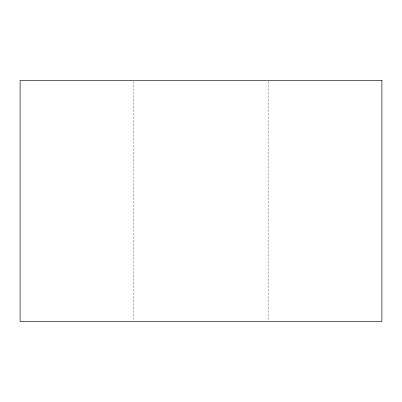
<?xml version="1.0" encoding="UTF-8"?>
<svg xmlns="http://www.w3.org/2000/svg" width="402" height="402" viewBox="0 0 402 402"><rect width="100%" height="100%" fill="white"/><g stroke="black" fill="none" stroke-linecap="round" stroke-linejoin="round"><path stroke-width="0.3" stroke-dasharray="2.01 1.51" d="M268.526 81.656L268.526 320.344M133.469 81.656L133.469 320.344"/><path stroke-width="0.6" d="M381.9 80.4L20.1 80.4L20.1 321.6L381.9 321.6L381.9 80.4"/></g></svg>
